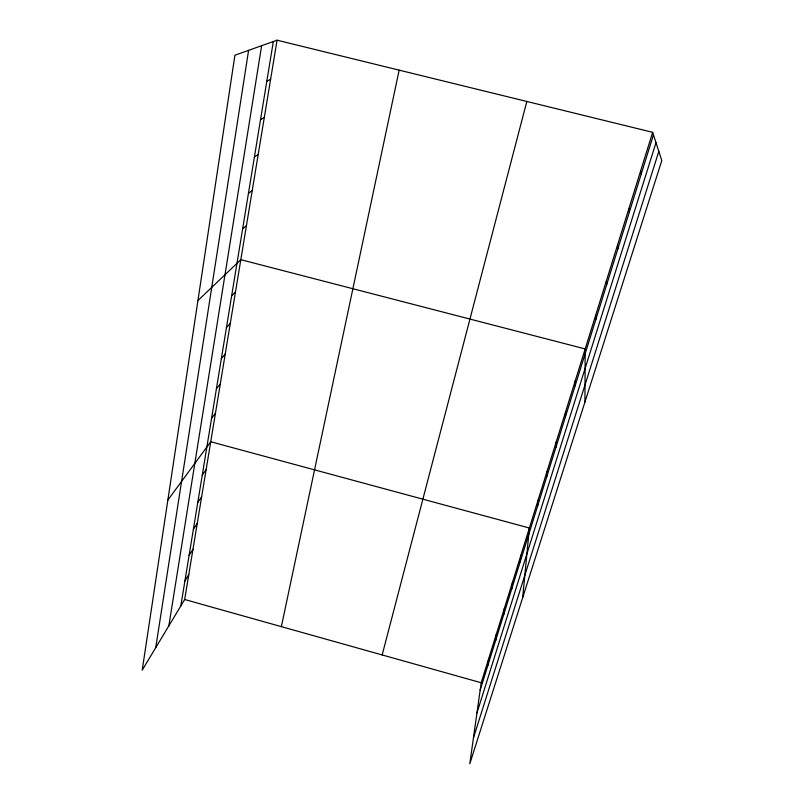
<?xml version="1.0" encoding="UTF-8"?>
<svg xmlns="http://www.w3.org/2000/svg" width="804" height="804" viewBox="0 0 804 804"><rect width="100%" height="100%" fill="white"/><g stroke="black" fill="none" stroke-linecap="round" stroke-linejoin="round"><path stroke-width="1.21" d="M584.93 402.05L585.181 348.936L240.808 259.682L197.935 300.535M575.151 385.749L575.282 380.714M565.393 416.995L565.634 411.678M555.896 447.436L556.227 441.868M546.63 477.114L547.062 471.305M537.605 506.058L538.117 500.008M522.67 597.653L529.394 528.017L210.738 441.758L167.855 500.088M520.188 561.835L520.881 555.363M511.806 588.719L512.56 582.046M503.616 614.97L504.45 608.115M495.616 640.597L496.52 633.572M487.797 665.642L488.772 658.446M652.657 132.328L481.194 682.757L469.797 763.8L661.792 160.579L652.657 132.328L277.068 40.2L234.919 55.215L142.207 670.174L184.679 599.503L277.068 40.2M155.735 647.662L248.597 50.34M168.84 625.854L261.622 45.707M180.82 605.925L273.33 41.527M281.36 626.648L399.146 70.149M382.161 654.948L526.831 101.465M480.159 690.103L653.461 134.821M476.953 712.937L655.994 142.67M473.425 737.951L658.818 151.393M184.91 580.94L188.779 574.689M189.101 555.393L192.97 549.313M193.392 529.243L197.251 523.354M197.774 502.48L201.643 496.792M202.266 475.074L206.136 469.596M211.583 418.271L215.442 413.246M216.407 388.814L220.266 384.031M221.361 358.624L225.21 354.102M226.426 327.67L230.286 323.419M231.632 295.912L235.482 291.952M242.627 228.879L246.446 225.552M248.426 193.473L252.245 190.498M254.396 157.071L258.195 154.479M260.526 119.645L264.305 117.454M266.838 81.154L270.596 79.375M184.679 599.503L481.194 682.757M640.597 171.041L641.24 173.976M628.879 208.658L629.371 211.995M617.492 245.21L617.854 248.928M606.417 280.747L606.648 284.827M595.653 315.309L595.754 319.731"/></g></svg>
